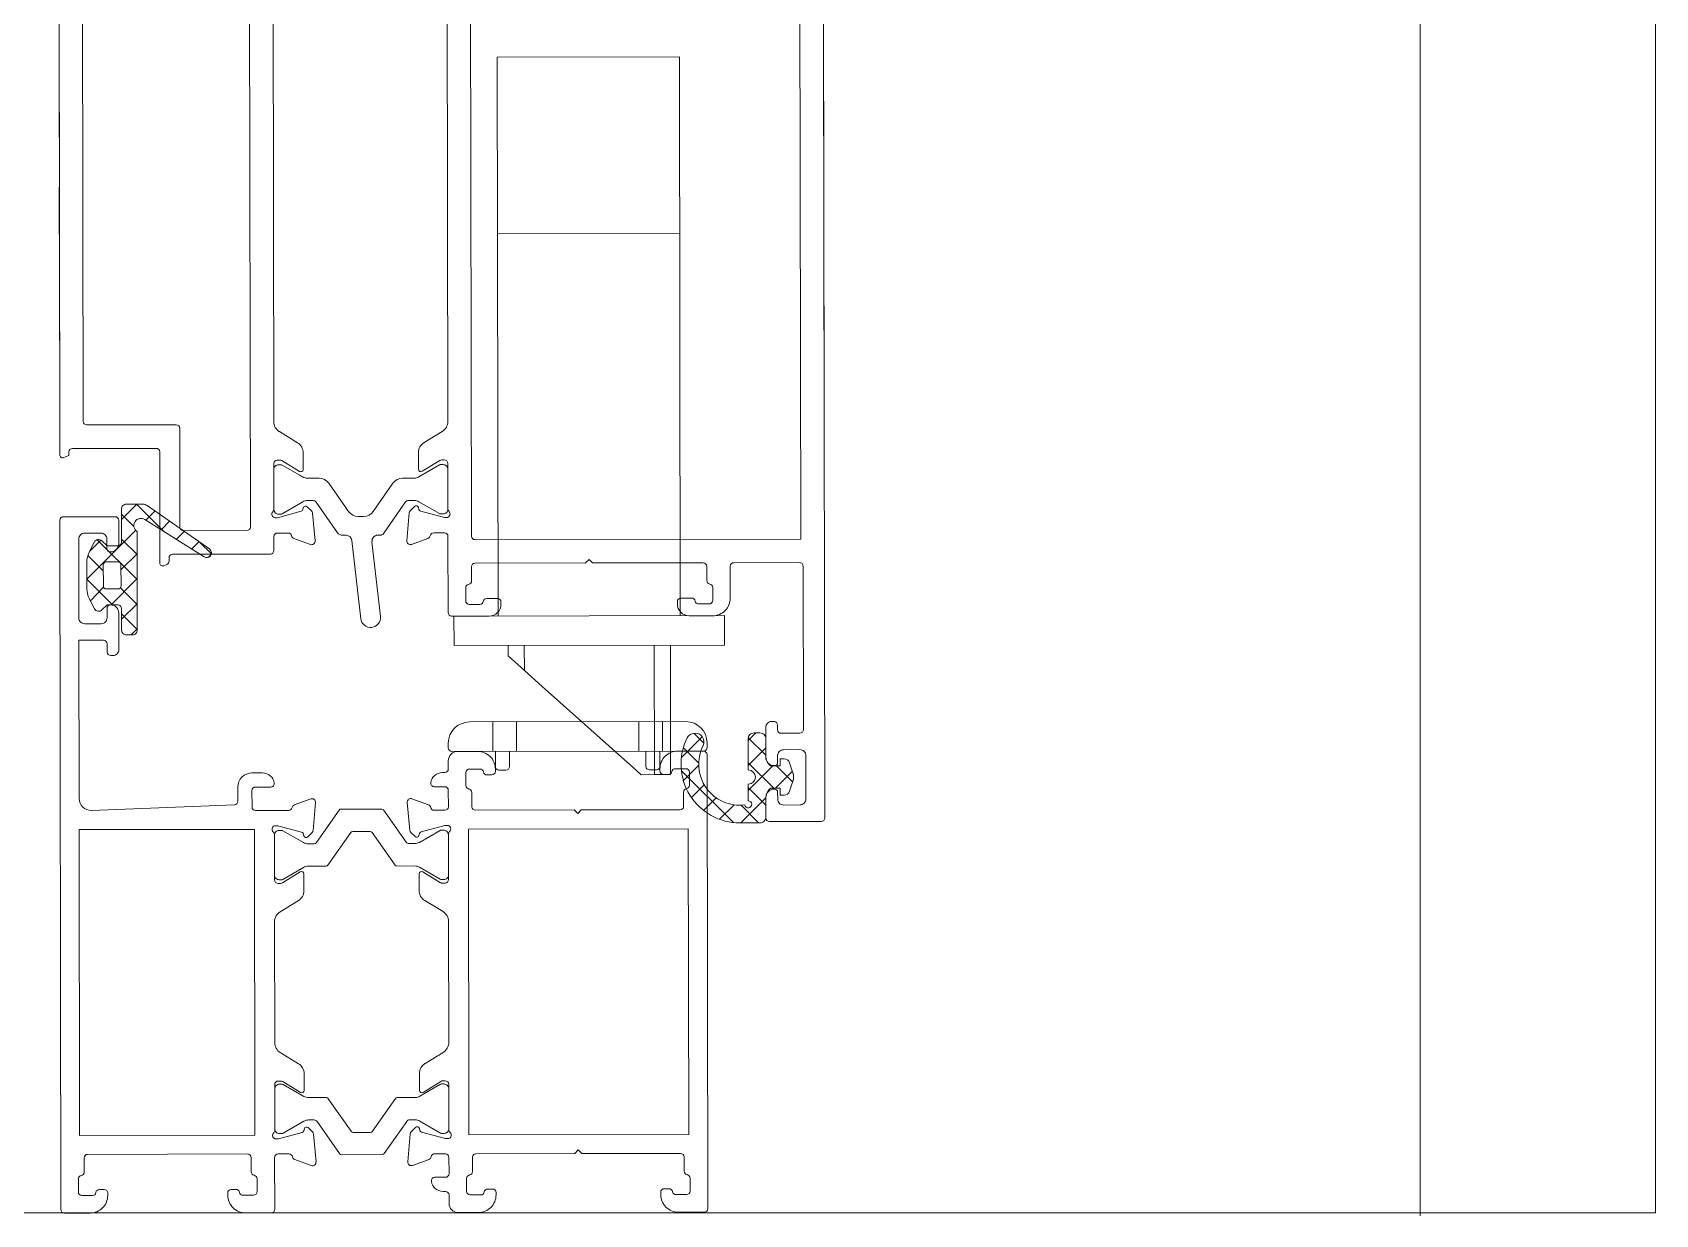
# Model space of a CAD drawing. Header units: centimetres. Extents: x 118932 to 154602, y -32682 to -23521.
# Drawn here: x 129460.52 to 129474.32, y -31029.29 to -31019.24 of the extents above; entities that cross this region are included whole.
import ezdxf

# ---------------------------------------------------------------- set-up
doc = ezdxf.new("R2010")
doc.units = ezdxf.units.CM
doc.header["$LTSCALE"] = 50
doc.header["$MEASUREMENT"] = 0
doc.layers.add('GEN_02_TF_Pencere', color=7, linetype='Continuous', lineweight=9, true_color=0x6093ac)
doc.layers.add('GEN_05_ML_Mermer', color=7, linetype='Continuous', lineweight=9, true_color=0x9d8692)

# ---------------------------------------------------------------- blocks, each defined once
blk = doc.blocks.new('LEVEL -1_B BLOK_GÖRÜNÜŞ')
at = {"layer": 'GEN_02_TF_Pencere', "elevation": 0}
blk.add_lwpolyline([(2696.509, 448.407), (2696.509, 561.236)], dxfattribs=at)
blk = doc.blocks.new('P22_')
at = {"layer": 'GEN_02_TF_Pencere', "ltscale": 0.5}
for p, q in [((66294.384, 6479.469), (66294.372, 6487.314)), ((66297.876, 6484.619), (66297.885, 6478.779)), ((66300.685, 6478.754), (66300.676, 6484.704)), ((66300.876, 6484.654), (66300.889, 6476.384)), ((66294.576, 6484.444), (66294.584, 6479.754)), ((66296.005, 6478.856), (66295.996, 6484.416)), ((66296.197, 6483.871), (66296.204, 6479.752)), ((66297.684, 6479.754), (66297.677, 6483.894)), ((66294.382, 6480.944), (66294.38, 6481.744)), ((66300.88, 6481.754), (66300.882, 6480.954)), ((66294.614, 6479.724), (66295.374, 6479.725)), ((66295.404, 6479.695), (66295.405, 6478.855)), ((66296.252, 6479.667), (66296.406, 6479.573)), ((66297.482, 6479.575), (66297.636, 6479.669)), ((66295.204, 6479.525), (66294.492, 6479.524)), ((66294.384, 6479.469), (66294.384, 6479.469)), ((66294.462, 6479.464), (66294.419, 6479.446)), ((66294.462, 6479.494), (66294.462, 6479.464)), ((66295.235, 6478.55), (66295.234, 6479.495)), ((66296.204, 6479.395), (66296.205, 6479.008)), ((66296.256, 6479.425), (66296.234, 6479.425)), ((66296.265, 6479.385), (66296.244, 6479.385)), ((66296.424, 6479.328), (66296.271, 6479.421)), ((66296.425, 6479.296), (66296.275, 6479.383)), ((66296.454, 6479.488), (66296.454, 6479.345)), ((66297.434, 6479.347), (66297.434, 6479.489)), ((66297.613, 6479.385), (66297.438, 6479.283)), ((66297.617, 6479.423), (66297.465, 6479.33)), ((66297.644, 6479.387), (66297.623, 6479.387)), ((66297.654, 6479.427), (66297.632, 6479.427)), ((66297.685, 6479.01), (66297.684, 6479.397)), ((66296.204, 6479.345), (66296.205, 6479.005)), ((66296.451, 6479.281), (66296.425, 6479.296)), ((66296.589, 6479.271), (66296.491, 6479.271)), ((66296.84, 6478.989), (66296.671, 6479.228)), ((66297.217, 6479.229), (66297.05, 6478.989)), ((66297.398, 6479.272), (66297.299, 6479.272)), ((66297.685, 6479.008), (66297.684, 6479.348)), ((66294.909, 6478.921), (66295.038, 6479.05)), ((66294.909, 6479.01), (66294.909, 6478.73)), ((66295.015, 6478.86), (66294.909, 6478.966)), ((66295.094, 6479.05), (66294.949, 6479.05)), ((66295.272, 6478.816), (66295.037, 6479.05)), ((66295.115, 6478.915), (66295.192, 6478.992)), ((66295.66, 6478.667), (66295.126, 6479.039)), ((66296.235, 6478.935), (66296.437, 6478.99)), ((66296.245, 6478.965), (66296.265, 6478.965)), ((66296.275, 6478.968), (66296.451, 6479.07)), ((66296.451, 6479.004), (66296.455, 6479.02)), ((66296.489, 6479.029), (66296.525, 6478.993)), ((66296.491, 6479.081), (66296.539, 6479.081)), ((66296.534, 6478.974), (66296.555, 6478.738)), ((66296.564, 6479.068), (66296.747, 6478.807)), ((66296.968, 6478.946), (66296.922, 6478.946)), ((66297.05, 6478.989), (66297.05, 6478.989)), ((66297.14, 6478.804), (66297.325, 6479.069)), ((66297.335, 6478.739), (66297.356, 6478.976)), ((66297.35, 6479.082), (66297.398, 6479.082)), ((66297.364, 6478.994), (66297.401, 6479.031)), ((66297.434, 6479.022), (66297.438, 6479.005)), ((66297.438, 6479.071), (66297.614, 6478.97)), ((66297.453, 6478.991), (66297.655, 6478.937)), ((66297.624, 6478.967), (66297.645, 6478.967)), ((66294.394, 6473.054), (66294.385, 6478.914)), ((66294.415, 6478.944), (66294.855, 6478.944)), ((66294.615, 6478.413), (66295.03, 6478.829)), ((66294.885, 6478.914), (66294.885, 6478.714)), ((66295.042, 6477.98), (66295.041, 6478.819)), ((66295.107, 6478.92), (66295.612, 6478.602)), ((66295.245, 6478.833), (66295.317, 6478.905)), ((66295.375, 6478.751), (66295.442, 6478.818)), ((66295.435, 6478.825), (66295.975, 6478.826)), ((66296.217, 6478.935), (66296.235, 6478.935)), ((66297.655, 6478.937), (66297.673, 6478.937)), ((66294.545, 6478.754), (66294.546, 6478.084)), ((66294.735, 6478.804), (66294.595, 6478.804)), ((66294.678, 6478.728), (66294.633, 6478.639)), ((66294.639, 6478.65), (66294.733, 6478.745)), ((66295.042, 6478.41), (66294.703, 6478.748)), ((66294.784, 6478.699), (66294.742, 6478.739)), ((66294.785, 6478.674), (66294.785, 6478.754)), ((66294.874, 6478.695), (66294.794, 6478.695)), ((66295.041, 6478.622), (66294.909, 6478.754)), ((66295.506, 6478.67), (66295.567, 6478.731)), ((66295.673, 6478.628), (66295.575, 6478.726)), ((66296.205, 6478.775), (66296.205, 6478.656)), ((66296.326, 6478.805), (66296.235, 6478.805)), ((66296.515, 6478.707), (66296.375, 6478.758)), ((66296.788, 6478.786), (66296.819, 6478.786)), ((66296.869, 6478.742), (66296.943, 6478.077)), ((66297.11, 6478.096), (66297.039, 6478.731)), ((66297.089, 6478.787), (66297.107, 6478.787)), ((66297.515, 6478.76), (66297.375, 6478.709)), ((66297.655, 6478.807), (66297.564, 6478.807)), ((66297.686, 6478.129), (66297.685, 6478.777)), ((66297.915, 6478.749), (66300.685, 6478.754)), ((66300.685, 6478.754), (66300.685, 6478.754)), ((66294.614, 6478.559), (66294.615, 6478.329)), ((66294.754, 6478.485), (66294.623, 6478.615)), ((66294.755, 6478.355), (66294.754, 6478.535)), ((66294.779, 6478.56), (66294.879, 6478.56)), ((66294.904, 6478.491), (66295.041, 6478.629)), ((66294.904, 6478.535), (66294.905, 6478.355)), ((66294.904, 6478.535), (66294.904, 6478.535)), ((66295.295, 6478.537), (66295.27, 6478.527)), ((66295.313, 6478.595), (66295.313, 6478.565)), ((66296.175, 6478.626), (66295.343, 6478.625)), ((66295.646, 6478.598), (66295.672, 6478.624)), ((66298.855, 6478.551), (66297.915, 6478.549)), ((66298.885, 6478.581), (66298.855, 6478.551)), ((66298.915, 6478.551), (66298.885, 6478.581)), ((66299.855, 6478.552), (66298.915, 6478.551)), ((66300.675, 6478.554), (66300.115, 6478.553)), ((66294.833, 6478.195), (66294.615, 6478.412)), ((66294.821, 6478.195), (66295.029, 6478.404)), ((66295.029, 6478.404), (66295.042, 6478.417)), ((66297.885, 6478.519), (66297.886, 6478.398)), ((66299.886, 6478.401), (66299.885, 6478.522)), ((66300.085, 6478.523), (66300.086, 6478.253)), ((66300.708, 6477.134), (66300.705, 6478.524)), ((66294.644, 6478.23), (66294.757, 6478.344)), ((66294.88, 6478.33), (66294.78, 6478.33)), ((66295.042, 6478.198), (66294.9, 6478.34)), ((66297.836, 6478.339), (66297.836, 6478.229)), ((66299.936, 6478.232), (66299.936, 6478.342)), ((66294.634, 6478.25), (66294.679, 6478.161)), ((66294.743, 6478.151), (66294.785, 6478.191)), ((66294.786, 6478.084), (66294.786, 6478.164)), ((66294.795, 6478.195), (66294.875, 6478.195)), ((66294.886, 6478.124), (66294.887, 6477.814)), ((66294.91, 6478.072), (66295.042, 6478.204)), ((66294.91, 6478.16), (66294.91, 6477.98)), ((66297.866, 6478.199), (66297.956, 6478.199)), ((66298.015, 6478.249), (66298.106, 6478.249)), ((66298.136, 6478.22), (66298.136, 6478.2)), ((66299.636, 6478.202), (66299.636, 6478.222)), ((66299.666, 6478.252), (66299.757, 6478.252)), ((66299.816, 6478.202), (66299.906, 6478.202)), ((66294.596, 6478.034), (66294.736, 6478.034)), ((66295.042, 6477.986), (66294.91, 6478.118)), ((66294.99, 6477.94), (66295.042, 6477.992)), ((66298.036, 6478.099), (66297.716, 6478.099)), ((66299.936, 6478.102), (66299.736, 6478.102)), ((66294.756, 6477.894), (66294.546, 6477.894)), ((66294.546, 6477.894), (66294.549, 6476.548)), ((66294.787, 6477.794), (66294.786, 6477.864)), ((66294.95, 6477.94), (66295.002, 6477.94)), ((66295.042, 6477.98), (66295.042, 6477.98)), ((66294.837, 6477.764), (66294.817, 6477.764)), ((66300.388, 6476.898), (66300.388, 6477.153)), ((66300.438, 6477.203), (66300.458, 6477.203)), ((66300.488, 6477.173), (66300.488, 6477.133)), ((66300.518, 6477.103), (66300.678, 6477.104)), ((66297.768, 6476.949), (66297.938, 6476.949)), ((66299.638, 6476.952), (66299.858, 6476.952)), ((66299.888, 6476.922), (66299.894, 6473.062)), ((66299.888, 6476.922), (66299.888, 6476.922)), ((66300.488, 6476.913), (66300.488, 6476.853)), ((66300.678, 6476.964), (66300.538, 6476.963)), ((66300.729, 6476.544), (66300.728, 6476.914)), ((66296.018, 6476.766), (66296.109, 6476.766)), ((66297.638, 6476.769), (66297.658, 6476.769)), ((66297.688, 6476.799), (66297.688, 6476.869)), ((66297.838, 6476.769), (66297.838, 6476.659)), ((66297.958, 6476.799), (66297.868, 6476.799)), ((66298.058, 6476.749), (66298.017, 6476.749)), ((66298.088, 6476.799), (66298.088, 6476.779)), ((66299.488, 6476.782), (66299.488, 6476.802)), ((66299.559, 6476.752), (66299.518, 6476.752)), ((66299.708, 6476.802), (66299.618, 6476.802)), ((66299.738, 6476.662), (66299.738, 6476.772)), ((66300.463, 6476.828), (66300.458, 6476.828)), ((66295.899, 6476.525), (66295.898, 6476.646)), ((66296.018, 6476.616), (66296.019, 6476.476)), ((66296.178, 6476.646), (66296.048, 6476.646)), ((66297.658, 6476.649), (66297.568, 6476.649)), ((66297.689, 6476.479), (66297.688, 6476.619)), ((66299.689, 6476.482), (66299.688, 6476.603)), ((66300.458, 6476.628), (66300.463, 6476.628)), ((66300.488, 6476.603), (66300.489, 6476.543)), ((66294.653, 6476.448), (66295.87, 6476.495)), ((66296.378, 6476.494), (66296.518, 6476.545)), ((66296.559, 6476.514), (66296.538, 6476.278)), ((66297.36, 6476.279), (66297.339, 6476.516)), ((66297.379, 6476.547), (66297.519, 6476.496)), ((66297.888, 6476.6), (66297.889, 6476.479)), ((66300.389, 6476.383), (66300.389, 6476.558)), ((66300.539, 6476.493), (66300.679, 6476.494)), ((66296.049, 6476.446), (66296.33, 6476.447)), ((66296.759, 6476.45), (66296.568, 6476.176)), ((66297.122, 6476.459), (66296.776, 6476.459)), ((66297.138, 6476.451), (66297.122, 6476.459)), ((66297.122, 6476.459), (66297.122, 6476.459)), ((66297.33, 6476.177), (66297.138, 6476.451)), ((66297.568, 6476.449), (66297.659, 6476.449)), ((66297.919, 6476.449), (66298.759, 6476.451)), ((66298.759, 6476.451), (66298.789, 6476.421)), ((66298.789, 6476.421), (66298.819, 6476.451)), ((66298.819, 6476.451), (66299.659, 6476.452)), ((66300.859, 6476.354), (66300.419, 6476.353)), ((66296.039, 6476.286), (66294.549, 6476.284)), ((66294.549, 6476.284), (66294.553, 6473.684)), ((66294.549, 6476.284), (66294.549, 6476.284)), ((66296.043, 6473.686), (66296.039, 6476.286)), ((66296.239, 6476.317), (66296.209, 6476.316)), ((66296.209, 6476.243), (66296.21, 6475.856)), ((66296.209, 6476.238), (66296.21, 6475.898)), ((66296.441, 6476.263), (66296.239, 6476.317)), ((66296.27, 6476.278), (66296.249, 6476.278)), ((66296.456, 6476.174), (66296.28, 6476.275)), ((66296.46, 6476.232), (66296.455, 6476.249)), ((66296.53, 6476.26), (66296.493, 6476.223)), ((66296.664, 6475.982), (66296.859, 6476.26)), ((66296.875, 6476.269), (66297.023, 6476.269)), ((66297.04, 6476.261), (66297.235, 6475.983)), ((66297.405, 6476.225), (66297.368, 6476.261)), ((66297.443, 6476.25), (66297.438, 6476.234)), ((66297.618, 6476.277), (66297.443, 6476.176)), ((66297.659, 6476.319), (66297.457, 6476.264)), ((66297.649, 6476.28), (66297.628, 6476.28)), ((66297.689, 6476.319), (66297.659, 6476.319)), ((66297.69, 6475.859), (66297.689, 6476.246)), ((66297.69, 6475.9), (66297.689, 6476.24)), ((66299.729, 6476.292), (66297.859, 6476.289)), ((66297.859, 6476.289), (66297.863, 6473.689)), ((66299.733, 6473.692), (66299.729, 6476.292)), ((66296.544, 6476.163), (66296.496, 6476.163)), ((66297.403, 6476.165), (66297.355, 6476.165)), ((66296.277, 6475.831), (66296.429, 6475.924)), ((66296.28, 6475.861), (66296.456, 6475.963)), ((66296.496, 6475.973), (66296.648, 6475.974)), ((66297.251, 6475.974), (66297.403, 6475.975)), ((66297.443, 6475.964), (66297.619, 6475.863)), ((66297.47, 6475.926), (66297.622, 6475.833)), ((66296.24, 6475.827), (66296.261, 6475.827)), ((66296.25, 6475.858), (66296.27, 6475.858)), ((66296.46, 6475.907), (66296.46, 6475.765)), ((66297.44, 6475.766), (66297.44, 6475.909)), ((66297.629, 6475.86), (66297.65, 6475.86)), ((66297.638, 6475.829), (66297.66, 6475.829)), ((66296.412, 6475.679), (66296.257, 6475.585)), ((66297.643, 6475.587), (66297.488, 6475.681)), ((66296.21, 6475.499), (66296.212, 6474.474)), ((66297.692, 6474.476), (66297.69, 6475.502)), ((66296.259, 6474.389), (66296.414, 6474.294)), ((66297.49, 6474.296), (66297.645, 6474.391)), ((66296.212, 6474.116), (66296.213, 6473.729)), ((66296.264, 6474.147), (66296.242, 6474.147)), ((66296.273, 6474.12), (66296.252, 6474.12)), ((66296.432, 6474.049), (66296.28, 6474.142)), ((66296.459, 6474.016), (66296.283, 6474.118)), ((66296.462, 6474.209), (66296.462, 6474.067)), ((66297.442, 6474.068), (66297.442, 6474.211)), ((66297.622, 6474.12), (66297.446, 6474.018)), ((66297.625, 6474.144), (66297.473, 6474.051)), ((66297.652, 6474.122), (66297.632, 6474.122)), ((66297.662, 6474.149), (66297.641, 6474.149)), ((66297.693, 6473.732), (66297.692, 6474.119)), ((66296.212, 6474.08), (66296.213, 6473.74)), ((66296.651, 6474.006), (66296.499, 6474.006)), ((66296.863, 6473.72), (66296.667, 6473.997)), ((66297.238, 6473.998), (66297.044, 6473.72)), ((66297.406, 6474.007), (66297.254, 6474.007)), ((66297.693, 6473.742), (66297.692, 6474.082)), ((66296.243, 6473.657), (66296.445, 6473.711)), ((66296.284, 6473.703), (66296.46, 6473.805)), ((66296.459, 6473.725), (66296.464, 6473.742)), ((66296.497, 6473.751), (66296.534, 6473.714)), ((66296.499, 6473.816), (66296.547, 6473.816)), ((66296.572, 6473.803), (66296.764, 6473.53)), ((66296.572, 6473.803), (66296.572, 6473.803)), ((66297.027, 6473.711), (66296.879, 6473.711)), ((66297.143, 6473.53), (66297.334, 6473.804)), ((66297.358, 6473.817), (66297.406, 6473.817)), ((66297.372, 6473.716), (66297.409, 6473.752)), ((66297.442, 6473.743), (66297.447, 6473.727)), ((66297.446, 6473.806), (66297.622, 6473.705)), ((66297.461, 6473.713), (66297.663, 6473.659)), ((66297.632, 6473.702), (66297.653, 6473.702)), ((66294.553, 6473.684), (66296.043, 6473.686)), ((66296.213, 6473.656), (66296.243, 6473.657)), ((66296.253, 6473.7), (66296.274, 6473.7)), ((66296.542, 6473.696), (66296.563, 6473.46)), ((66297.344, 6473.461), (66297.364, 6473.697)), ((66297.663, 6473.659), (66297.693, 6473.659)), ((66297.863, 6473.689), (66299.733, 6473.692)), ((66299.733, 6473.692), (66299.733, 6473.692)), ((66294.591, 6473.494), (66294.592, 6473.374)), ((66295.981, 6473.527), (66294.621, 6473.524)), ((66296.012, 6473.376), (66296.011, 6473.497)), ((66296.211, 6473.496), (66296.212, 6473.057)), ((66296.334, 6473.527), (66296.241, 6473.527)), ((66296.523, 6473.429), (66296.383, 6473.48)), ((66296.78, 6473.521), (66297.126, 6473.522)), ((66297.524, 6473.481), (66297.384, 6473.43)), ((66297.663, 6473.529), (66297.572, 6473.529)), ((66297.694, 6473.359), (66297.693, 6473.499)), ((66297.893, 6473.499), (66297.894, 6473.378)), ((66298.763, 6473.531), (66297.923, 6473.529)), ((66298.793, 6473.561), (66298.763, 6473.531)), ((66298.823, 6473.531), (66298.793, 6473.561)), ((66299.663, 6473.532), (66298.823, 6473.531)), ((66299.694, 6473.381), (66299.693, 6473.502)), ((66294.542, 6473.314), (66294.542, 6473.204)), ((66296.062, 6473.207), (66296.062, 6473.317)), ((66297.574, 6473.329), (66297.664, 6473.329)), ((66297.844, 6473.319), (66297.844, 6473.209)), ((66299.744, 6473.212), (66299.744, 6473.322)), ((66294.572, 6473.174), (66294.662, 6473.175)), ((66294.721, 6473.225), (66294.762, 6473.225)), ((66294.792, 6473.195), (66294.792, 6473.175)), ((66295.812, 6473.176), (66295.812, 6473.196)), ((66295.842, 6473.226), (66295.883, 6473.226)), ((66295.942, 6473.177), (66296.032, 6473.177)), ((66297.664, 6473.209), (66297.643, 6473.209)), ((66297.694, 6473.109), (66297.694, 6473.179)), ((66297.874, 6473.179), (66297.964, 6473.179)), ((66298.023, 6473.229), (66298.064, 6473.229)), ((66298.094, 6473.199), (66298.094, 6473.179)), ((66299.494, 6473.182), (66299.494, 6473.202)), ((66299.524, 6473.232), (66299.565, 6473.232)), ((66299.624, 6473.182), (66299.714, 6473.182)), ((66294.394, 6473.054), (66294.394, 6473.054)), ((66294.642, 6473.025), (66294.424, 6473.024)), ((66296.182, 6473.027), (66295.962, 6473.027)), ((66297.944, 6473.029), (66297.774, 6473.029)), ((66299.864, 6473.032), (66299.644, 6473.032))]:
    blk.add_line(p, q, dxfattribs=at)
at = {"layer": 'GEN_02_TF_Pencere', "extrusion": (0, 0, -1)}
for p, q in [((66294.378, 6482.995), (66294.384, 6479.692)), ((66300.878, 6483.005), (66300.884, 6479.702)), ((66298.104, 6482.849), (66299.654, 6482.852)), ((66298.104, 6482.849), (66298.111, 6478.099)), ((66299.654, 6482.852), (66299.661, 6478.102)), ((66299.656, 6481.352), (66298.106, 6481.349)), ((66300.036, 6478.103), (66297.736, 6478.099)), ((66297.736, 6478.099), (66297.737, 6477.849)), ((66300.036, 6478.103), (66300.037, 6477.853)), ((66300.037, 6477.853), (66297.737, 6477.849)), ((66298.197, 6477.76), (66298.197, 6477.85)), ((66298.335, 6477.637), (66298.334, 6477.85)), ((66299.44, 6476.752), (66299.439, 6477.852)), ((66299.578, 6476.752), (66299.577, 6477.852)), ((66298.197, 6477.76), (66298.335, 6477.637)), ((66298.487, 6477.501), (66298.335, 6477.637)), ((66298.487, 6477.501), (66299.288, 6476.787)), ((66299.328, 6476.751), (66299.288, 6476.787)), ((66299.328, 6476.751), (66299.288, 6476.787)), ((66299.328, 6476.751), (66299.44, 6476.752)), ((66299.44, 6476.752), (66299.578, 6476.752))]:
    blk.add_line(p, q, dxfattribs=at)
at = {"layer": 'GEN_02_TF_Pencere', "ltscale": 0.5, "extrusion": (0, 0, -1)}
for p, q in [((66297.868, 6477.199), (66299.708, 6477.202)), ((66298.068, 6477.199), (66298.068, 6476.949)), ((66298.268, 6477.2), (66298.268, 6476.95)), ((66299.308, 6477.201), (66299.308, 6476.951)), ((66299.508, 6477.202), (66299.508, 6476.952)), ((66297.688, 6476.979), (66297.688, 6477.019)), ((66299.67, 6476.896), (66299.848, 6477.074)), ((66299.861, 6477.018), (66299.775, 6477.104)), ((66299.888, 6477.022), (66299.888, 6476.982)), ((66300.238, 6477.041), (66300.303, 6477.106)), ((66300.239, 6476.791), (66300.238, 6477.056)), ((66300.389, 6476.916), (66300.239, 6477.065)), ((66300.288, 6477.106), (66300.338, 6477.106)), ((66300.388, 6477.056), (66300.389, 6476.906)), ((66299.858, 6476.952), (66297.718, 6476.949)), ((66298.088, 6476.949), (66298.088, 6476.819)), ((66298.208, 6476.95), (66298.208, 6476.82)), ((66299.368, 6476.951), (66299.368, 6476.821)), ((66299.488, 6476.952), (66299.488, 6476.822)), ((66299.818, 6476.85), (66299.687, 6476.98)), ((66300.239, 6476.829), (66300.388, 6476.979)), ((66300.509, 6476.826), (66300.509, 6476.886)), ((66300.509, 6476.886), (66300.542, 6476.886)), ((66298.118, 6476.789), (66298.178, 6476.79)), ((66299.398, 6476.792), (66299.458, 6476.792)), ((66300.112, 6476.344), (66299.671, 6476.784)), ((66299.688, 6476.701), (66299.818, 6476.831)), ((66300.457, 6476.636), (66300.239, 6476.853)), ((66300.239, 6476.616), (66300.448, 6476.826)), ((66300.429, 6476.826), (66300.509, 6476.826)), ((66300.471, 6476.636), (66300.614, 6476.78)), ((66300.616, 6476.689), (66300.478, 6476.826)), ((66300.59, 6476.852), (66300.621, 6476.759)), ((66300.623, 6476.751), (66300.623, 6476.711)), ((66299.756, 6476.557), (66299.865, 6476.666)), ((66300.239, 6476.529), (66300.239, 6476.671)), ((66300.389, 6476.491), (66300.239, 6476.641)), ((66300.509, 6476.636), (66300.429, 6476.636)), ((66300.509, 6476.576), (66300.509, 6476.636)), ((66300.621, 6476.704), (66300.59, 6476.611)), ((66299.859, 6476.448), (66299.966, 6476.555)), ((66299.995, 6476.372), (66300.118, 6476.495)), ((66300.176, 6476.341), (66300.389, 6476.554)), ((66300.327, 6476.341), (66300.177, 6476.491)), ((66300.389, 6476.556), (66300.389, 6476.391)), ((66300.517, 6476.576), (66300.509, 6476.584)), ((66300.543, 6476.576), (66300.509, 6476.576)), ((66300.339, 6476.341), (66300.168, 6476.341)), ((66300.168, 6476.341), (66300.168, 6476.341))]:
    blk.add_line(p, q, dxfattribs=at)
at = {"layer": 'GEN_02_TF_Pencere', "ltscale": 0.5}
for centre, radius, start, end in [((66294.614, 6479.754), 0.03, 180.0902, 270.0903), ((66295.374, 6479.695), 0.03, 0.0902, 90.0903), ((66296.304, 6479.752), 0.1, 180.0903, 238.6887), ((66297.584, 6479.754), 0.1, 301.4918, 0.0902), ((66294.492, 6479.494), 0.03, 90.0902, 180.0903), ((66295.204, 6479.495), 0.03, 0.0902, 90.0903), ((66296.354, 6479.487), 0.1, 0.0919, 58.6903), ((66297.534, 6479.489), 0.1, 121.4902, 180.0886), ((66294.409, 6479.469), 0.025, 180.0903, 292.7102), ((66296.234, 6479.395), 0.03, 90.0902, 180.0903), ((66296.244, 6479.345), 0.04, 90.0902, 180.0903), ((66296.256, 6479.395), 0.03, 58.6823, 90.0798), ((66296.265, 6479.365), 0.02, 60.0903, 90.0902), ((66297.623, 6479.367), 0.02, 90.0904, 120.0902), ((66297.633, 6479.397), 0.03, 90.1008, 121.4983), ((66297.644, 6479.347), 0.04, 0.0902, 90.0903), ((66297.654, 6479.397), 0.03, 0.0902, 90.0903), ((66296.434, 6479.345), 0.02, 238.6929, 0.0903), ((66296.491, 6479.351), 0.08, 240.0903, 270.0902), ((66296.59, 6479.171), 0.1, 35.0903, 90.0902), ((66297.299, 6479.172), 0.1, 90.0903, 145.0902), ((66297.398, 6479.352), 0.08, 270.0904, 300.0902), ((66297.454, 6479.347), 0.02, 180.0902, 301.4876), ((66294.949, 6479.01), 0.04, 90.0902, 180.0903), ((66295.094, 6479), 0.05, 50.0554, 90.0903), ((66296.217, 6478.965), 0.03, 134.3104, 270.0902), ((66296.175, 6479.008), 0.03, 314.3106, 0.09), ((66296.245, 6479.005), 0.04, 180.0902, 270.0903), ((66296.265, 6478.985), 0.02, 270.0904, 300.0902), ((66296.432, 6479.009), 0.02, 285.0757, 345.091), ((66296.491, 6479.001), 0.08, 90.0904, 120.0902), ((66296.475, 6479.015), 0.02, 45.0902, 165.1049), ((66296.504, 6478.972), 0.03, 5.0962, 45.0971), ((66296.539, 6479.051), 0.03, 35.0903, 90.0902), ((66296.921, 6479.046), 0.1, 215.0903, 270.0902), ((66296.968, 6479.046), 0.1, 270.0903, 325.0902), ((66297.35, 6479.052), 0.03, 90.0904, 145.0903), ((66297.385, 6478.973), 0.03, 135.0835, 175.0844), ((66297.398, 6479.002), 0.08, 60.0903, 90.0902), ((66297.415, 6479.017), 0.02, 15.0756, 135.0903), ((66297.458, 6479.01), 0.02, 195.0895, 255.1048), ((66297.624, 6478.987), 0.02, 240.0903, 270.0902), ((66297.645, 6479.007), 0.04, 270.0902, 0.0903), ((66297.673, 6478.967), 0.03, 270.0903, 45.8702), ((66297.715, 6479.01), 0.03, 180.0905, 225.8699), ((66294.415, 6478.914), 0.03, 90.0902, 180.0903), ((66294.855, 6478.914), 0.03, 0.0902, 90.0903), ((66295.074, 6478.869), 0.06, 57.086, 236.2358), ((66295.435, 6478.855), 0.03, 180.0902, 270.0903), ((66295.975, 6478.856), 0.03, 270.0902, 0.0903), ((66294.595, 6478.754), 0.05, 90.0902, 180.0903), ((66294.714, 6478.71), 0.04, 46.4772, 153.0465), ((66294.735, 6478.754), 0.05, 0.0902, 90.0903), ((66294.794, 6478.71), 0.015, 227.9211, 270.0903), ((66294.815, 6478.674), 0.03, 180.0902, 270.0903), ((66294.815, 6478.714), 0.07, 270.0902, 0.0903), ((66294.874, 6478.73), 0.035, 270.0902, 0.0903), ((66296.235, 6478.775), 0.03, 90.0902, 180.0903), ((66296.326, 6478.775), 0.03, 10.6113, 90.0902), ((66296.385, 6478.786), 0.03, 190.5869, 250.1003), ((66296.525, 6478.736), 0.03, 250.0852, 5.0821), ((66296.788, 6478.836), 0.05, 215.0903, 270.0902), ((66296.819, 6478.736), 0.05, 6.3635, 90.0903), ((66297.089, 6478.737), 0.05, 90.0903, 186.3739), ((66297.107, 6478.827), 0.04, 270.0902, 325.0901), ((66297.365, 6478.737), 0.03, 175.0985, 290.0953), ((66297.505, 6478.788), 0.03, 290.0802, 349.5936), ((66297.564, 6478.777), 0.03, 90.0904, 169.5692), ((66297.655, 6478.777), 0.03, 0.0902, 90.0903), ((66297.915, 6478.779), 0.03, 180.0902, 270.0903), ((66294.789, 6478.56), 0.175, 153.0466, 180.0903), ((66294.779, 6478.535), 0.025, 90.0902, 180.0903), ((66294.879, 6478.535), 0.025, 0.0902, 90.0903), ((66295.26, 6478.55), 0.025, 180.0903, 292.7102), ((66295.283, 6478.565), 0.03, 292.7101, 0.0903), ((66295.343, 6478.595), 0.03, 90.0902, 180.0903), ((66295.634, 6478.636), 0.04, 237.086, 50.0555), ((66296.175, 6478.656), 0.03, 270.0902, 0.0903), ((66297.915, 6478.519), 0.03, 90.0902, 180.0903), ((66299.855, 6478.522), 0.03, 0.0902, 90.0903), ((66300.115, 6478.523), 0.03, 90.0902, 180.0903), ((66300.675, 6478.524), 0.03, 0.0902, 90.0903), ((66297.856, 6478.398), 0.03, 279.6844, 0.0902), ((66299.916, 6478.401), 0.03, 180.0903, 260.4962), ((66294.79, 6478.33), 0.175, 180.0903, 207.1339), ((66294.78, 6478.355), 0.025, 180.0902, 270.0903), ((66294.88, 6478.355), 0.025, 270.0902, 0.0903), ((66297.866, 6478.339), 0.03, 99.6844, 180.0902), ((66299.906, 6478.342), 0.03, 0.0903, 80.4962), ((66294.715, 6478.18), 0.04, 207.134, 313.7033), ((66294.795, 6478.18), 0.015, 90.0902, 132.2595), ((66294.816, 6478.164), 0.03, 90.0902, 180.0903), ((66294.816, 6478.124), 0.07, 0.0902, 90.0903), ((66294.875, 6478.16), 0.035, 0.0902, 90.0903), ((66297.716, 6478.129), 0.03, 180.0902, 270.0903), ((66297.866, 6478.229), 0.03, 180.0902, 270.0903), ((66297.956, 6478.229), 0.03, 270.0903, 350.4962), ((66298.015, 6478.219), 0.03, 90.0788, 170.4962), ((66298.036, 6478.199), 0.1, 270.0886, 0.0903), ((66298.106, 6478.219), 0.03, 0.0902, 90.0903), ((66299.666, 6478.222), 0.03, 90.0902, 180.0903), ((66299.736, 6478.202), 0.1, 180.0902, 270.0903), ((66299.757, 6478.222), 0.03, 9.6843, 90.1017), ((66299.816, 6478.232), 0.03, 189.6844, 270.0902), ((66299.906, 6478.232), 0.03, 270.0902, 0.0903), ((66299.936, 6478.252), 0.15, 270.0902, 0.0903), ((66294.596, 6478.084), 0.05, 180.0902, 270.0903), ((66294.736, 6478.084), 0.05, 270.0902, 0.0903), ((66297.027, 6478.087), 0.0842, 186.6368, 6.0903), ((66294.756, 6477.864), 0.03, 0.0902, 90.0903), ((66294.95, 6477.98), 0.04, 180.0902, 270.0903), ((66295.002, 6477.98), 0.04, 270.0902, 0.0903), ((66294.817, 6477.794), 0.03, 180.0902, 270.0903), ((66294.837, 6477.814), 0.05, 270.0902, 0.0903), ((66300.438, 6477.153), 0.05, 90.0902, 180.0903), ((66300.458, 6477.173), 0.03, 0.0902, 90.0903), ((66300.518, 6477.133), 0.03, 180.0902, 270.0903), ((66300.678, 6477.134), 0.03, 270.0902, 0.0903), ((66297.768, 6476.869), 0.08, 90.0902, 180.0903), ((66297.938, 6476.799), 0.15, 0.0902, 90.0903), ((66299.638, 6476.802), 0.15, 90.0902, 180.0903), ((66299.858, 6476.922), 0.03, 0.0902, 90.0903), ((66300.458, 6476.898), 0.07, 180.0902, 270.0903), ((66300.538, 6476.913), 0.05, 90.0902, 180.0903), ((66300.678, 6476.914), 0.05, 0.0902, 90.0903), ((66296.018, 6476.646), 0.12, 90.0902, 180.0903), ((66296.109, 6476.666), 0.1, 8.3034, 90.0903), ((66297.638, 6476.669), 0.1, 90.0902, 171.8771), ((66297.658, 6476.799), 0.03, 270.0902, 0.0903), ((66297.868, 6476.769), 0.03, 90.0902, 180.0903), ((66297.958, 6476.769), 0.03, 9.6844, 90.0902), ((66298.017, 6476.779), 0.03, 189.6843, 270.1017), ((66298.058, 6476.779), 0.03, 270.0902, 0.0903), ((66299.518, 6476.782), 0.03, 180.0902, 270.0903), ((66299.559, 6476.782), 0.03, 270.0788, 350.4962), ((66299.618, 6476.772), 0.03, 90.0903, 170.4962), ((66299.708, 6476.772), 0.03, 0.0902, 90.0903), ((66300.463, 6476.853), 0.025, 270.0902, 0.0903), ((66296.048, 6476.616), 0.03, 90.0902, 180.0903), ((66296.178, 6476.676), 0.03, 270.0903, 8.3034), ((66297.568, 6476.679), 0.03, 171.8771, 270.0902), ((66297.658, 6476.619), 0.03, 0.0902, 90.0903), ((66297.868, 6476.659), 0.03, 180.0903, 260.4962), ((66297.858, 6476.6), 0.03, 0.0903, 80.4962), ((66299.718, 6476.603), 0.03, 99.6844, 180.0902), ((66299.708, 6476.662), 0.03, 279.6844, 0.0902), ((66300.459, 6476.558), 0.07, 90.0902, 180.0903), ((66300.463, 6476.603), 0.025, 0.0902, 90.0903), ((66294.649, 6476.548), 0.1, 180.0903, 272.2761), ((66295.869, 6476.525), 0.03, 272.2761, 0.0902), ((66296.049, 6476.476), 0.03, 180.0902, 270.0903), ((66296.33, 6476.477), 0.03, 270.0902, 349.5692), ((66296.389, 6476.466), 0.03, 110.0902, 169.5692), ((66296.529, 6476.517), 0.03, 355.0902, 110.0902), ((66297.369, 6476.518), 0.03, 70.0903, 185.0904), ((66297.509, 6476.468), 0.03, 10.6113, 70.0903), ((66297.568, 6476.479), 0.03, 190.6113, 270.0903), ((66297.659, 6476.479), 0.03, 270.0902, 0.0903), ((66297.919, 6476.479), 0.03, 180.0902, 270.0903), ((66299.659, 6476.482), 0.03, 270.0902, 0.0903), ((66300.539, 6476.543), 0.05, 180.0902, 270.0903), ((66300.679, 6476.544), 0.05, 270.0902, 0.0903), ((66296.776, 6476.439), 0.02, 90.0904, 145.0903), ((66300.419, 6476.383), 0.03, 180.0902, 270.0903), ((66300.859, 6476.384), 0.03, 270.0902, 0.0903), ((66296.219, 6476.288), 0.03, 109.5614, 228.28), ((66296.179, 6476.243), 0.03, 0.0903, 48.28), ((66296.249, 6476.238), 0.04, 90.0902, 180.0903), ((66296.27, 6476.258), 0.02, 60.0903, 90.0902), ((66296.436, 6476.243), 0.02, 15.0901, 75.09), ((66296.479, 6476.237), 0.02, 195.0903, 315.0903), ((66296.508, 6476.281), 0.03, 315.0901, 355.0901), ((66296.875, 6476.249), 0.02, 90.0904, 145.0903), ((66297.023, 6476.249), 0.02, 35.0902, 90.0901), ((66297.39, 6476.282), 0.03, 185.0905, 225.0905), ((66297.419, 6476.239), 0.02, 225.0902, 345.0902), ((66297.462, 6476.245), 0.02, 105.0905, 165.0904), ((66297.628, 6476.26), 0.02, 90.0904, 120.0902), ((66297.649, 6476.24), 0.04, 0.0902, 90.0903), ((66297.679, 6476.291), 0.03, 311.9005, 70.6191), ((66297.719, 6476.246), 0.03, 131.9005, 180.0902), ((66296.496, 6476.243), 0.08, 240.0903, 270.0902), ((66296.544, 6476.193), 0.03, 270.0903, 325.0902), ((66297.355, 6476.195), 0.03, 215.0904, 270.0903), ((66297.402, 6476.245), 0.08, 270.0904, 300.0902), ((66296.44, 6475.907), 0.02, 0.0903, 121.4903), ((66296.496, 6475.893), 0.08, 90.0904, 120.0902), ((66296.648, 6475.994), 0.02, 270.0904, 325.0903), ((66297.251, 6475.994), 0.02, 215.0902, 270.0901), ((66297.403, 6475.895), 0.08, 60.0903, 90.0902), ((66297.46, 6475.909), 0.02, 58.6902, 180.0902), ((66296.25, 6475.898), 0.04, 180.0902, 270.0903), ((66296.24, 6475.857), 0.03, 180.0902, 270.0903), ((66296.261, 6475.857), 0.03, 270.0903, 301.4903), ((66296.27, 6475.878), 0.02, 270.0904, 300.0902), ((66297.629, 6475.88), 0.02, 240.0903, 270.0902), ((66297.638, 6475.859), 0.03, 238.6902, 270.0902), ((66297.65, 6475.9), 0.04, 270.0902, 0.0903), ((66297.66, 6475.859), 0.03, 270.0902, 0.0903), ((66296.36, 6475.764), 0.1, 301.4902, 0.0903), ((66297.54, 6475.766), 0.1, 180.0902, 238.6903), ((66296.31, 6475.5), 0.1, 121.8505, 180.0903), ((66297.59, 6475.502), 0.1, 0.0902, 58.33), ((66296.312, 6474.474), 0.1, 180.0902, 238.33), ((66297.592, 6474.476), 0.1, 301.8505, 0.0903), ((66296.362, 6474.209), 0.1, 0.0902, 58.6903), ((66297.542, 6474.211), 0.1, 121.4902, 180.0903), ((66296.242, 6474.117), 0.03, 90.0902, 180.0903), ((66296.252, 6474.08), 0.04, 90.0902, 180.0903), ((66296.264, 6474.117), 0.03, 58.6902, 90.0902), ((66296.273, 6474.1), 0.02, 60.0903, 90.0902), ((66297.632, 6474.102), 0.02, 90.0904, 120.0902), ((66297.641, 6474.119), 0.03, 90.0903, 121.4903), ((66297.652, 6474.082), 0.04, 0.0902, 90.0903), ((66297.662, 6474.119), 0.03, 0.0902, 90.0903), ((66296.442, 6474.067), 0.02, 238.6902, 0.0902), ((66296.499, 6474.086), 0.08, 240.0903, 270.0902), ((66296.651, 6473.986), 0.02, 35.0904, 90.0903), ((66297.254, 6473.987), 0.02, 90.0902, 145.0901), ((66297.406, 6474.087), 0.08, 270.0904, 300.0902), ((66297.462, 6474.068), 0.02, 180.0903, 301.4903), ((66296.223, 6473.685), 0.03, 131.9005, 250.6191), ((66296.183, 6473.729), 0.03, 311.9005, 0.0902), ((66296.253, 6473.74), 0.04, 180.0902, 270.0903), ((66296.274, 6473.72), 0.02, 270.0904, 300.0902), ((66296.44, 6473.73), 0.02, 285.0905, 345.0904), ((66296.5, 6473.736), 0.08, 90.0902, 120.0901), ((66296.483, 6473.737), 0.02, 45.0902, 165.0902), ((66296.512, 6473.693), 0.03, 5.0905, 45.0905), ((66296.547, 6473.786), 0.03, 35.0904, 90.0903), ((66296.879, 6473.731), 0.02, 215.0902, 270.0901), ((66297.027, 6473.731), 0.02, 270.0904, 325.0903), ((66297.359, 6473.787), 0.03, 90.0903, 145.0902), ((66297.394, 6473.695), 0.03, 135.0901, 175.0901), ((66297.406, 6473.737), 0.08, 60.0904, 90.0903), ((66297.423, 6473.738), 0.02, 15.0903, 135.0903), ((66297.466, 6473.732), 0.02, 195.0901, 255.09), ((66297.632, 6473.722), 0.02, 240.0903, 270.0902), ((66297.653, 6473.742), 0.04, 270.0902, 0.0903), ((66297.723, 6473.732), 0.03, 180.0903, 228.28), ((66297.683, 6473.687), 0.03, 289.5614, 48.28), ((66294.621, 6473.494), 0.03, 90.0902, 180.0903), ((66295.981, 6473.497), 0.03, 0.0902, 90.0903), ((66296.241, 6473.497), 0.03, 90.0902, 180.0903), ((66296.334, 6473.497), 0.03, 10.6113, 90.0903), ((66296.393, 6473.508), 0.03, 190.6113, 250.0903), ((66296.533, 6473.457), 0.03, 250.0903, 5.0904), ((66296.78, 6473.541), 0.02, 215.0902, 270.0901), ((66297.126, 6473.542), 0.02, 270.0904, 325.0903), ((66297.373, 6473.458), 0.03, 175.0902, 290.0902), ((66297.513, 6473.509), 0.03, 290.0902, 349.5692), ((66297.572, 6473.499), 0.03, 90.0902, 169.5692), ((66297.663, 6473.499), 0.03, 0.0902, 90.0903), ((66297.923, 6473.499), 0.03, 90.0902, 180.0903), ((66299.663, 6473.502), 0.03, 0.0902, 90.0903), ((66294.571, 6473.315), 0.0295, 98.7772, 180.9959), ((66294.562, 6473.374), 0.03, 279.6844, 0.0902), ((66296.042, 6473.376), 0.03, 180.0902, 260.496), ((66296.032, 6473.317), 0.0296, 359.3504, 81.2378), ((66297.574, 6473.299), 0.03, 90.0903, 188.3034), ((66297.643, 6473.309), 0.1, 188.3034, 270.0903), ((66297.664, 6473.359), 0.03, 270.0902, 0.0903), ((66297.874, 6473.319), 0.03, 99.6844, 180.0902), ((66297.864, 6473.378), 0.03, 279.6844, 0.0902), ((66299.724, 6473.381), 0.03, 180.0903, 260.4962), ((66299.714, 6473.322), 0.03, 0.0903, 80.4962), ((66294.572, 6473.204), 0.03, 180.0902, 270.0903), ((66294.642, 6473.175), 0.15, 270.0902, 0.0903), ((66294.663, 6473.203), 0.0286, 267.6198, 352.9682), ((66294.721, 6473.195), 0.03, 90.0903, 170.4962), ((66294.762, 6473.195), 0.03, 0.0902, 90.0903), ((66295.842, 6473.196), 0.03, 90.0902, 180.0903), ((66295.962, 6473.177), 0.15, 180.0902, 270.0903), ((66295.883, 6473.196), 0.03, 9.6844, 90.0902), ((66295.941, 6473.206), 0.0294, 188.6846, 271.1076), ((66296.032, 6473.207), 0.03, 270.0902, 0.0903), ((66297.664, 6473.179), 0.03, 0.0902, 90.0903), ((66297.874, 6473.209), 0.03, 180.0902, 270.0903), ((66297.944, 6473.179), 0.15, 270.0902, 0.0903), ((66297.964, 6473.209), 0.03, 270.0903, 350.4962), ((66298.023, 6473.199), 0.03, 90.0788, 170.4962), ((66298.064, 6473.199), 0.03, 0.0902, 90.0903), ((66299.524, 6473.202), 0.03, 90.0902, 180.0903), ((66299.644, 6473.182), 0.15, 180.0902, 270.0903), ((66299.565, 6473.202), 0.03, 9.6843, 90.1017), ((66299.624, 6473.212), 0.03, 189.6844, 270.0902), ((66299.714, 6473.212), 0.03, 270.0902, 0.0903), ((66294.424, 6473.054), 0.03, 180.0902, 270.0903), ((66296.182, 6473.057), 0.03, 270.0902, 0.0903), ((66297.774, 6473.109), 0.08, 180.0886, 270.0902), ((66299.864, 6473.062), 0.03, 270.0902, 0.0903)]:
    blk.add_arc(centre, radius, start, end, dxfattribs=at)
at = {"layer": 'GEN_02_TF_Pencere', "ltscale": 0.5, "extrusion": (0, 0, -1)}
for centre, radius, start, end in [((-66297.868, 6477.019), 0.18, 359.9097, 89.9097), ((-66299.708, 6477.022), 0.18, 89.9097, 179.9097), ((-66300.167, 6476.841), 0.5, 269.9097, 26.4), ((-66299.787, 6477.03), 0.075, 26.4, 89.9098), ((-66299.787, 6477.03), 0.075, 89.9097, 206.4), ((-66300.288, 6477.056), 0.05, 359.9097, 89.9098), ((-66300.338, 6477.056), 0.05, 89.9097, 179.9098), ((-66297.718, 6476.979), 0.03, 269.9097, 359.9097), ((-66300.167, 6476.841), 0.35, 263.0765, 26.4), ((-66299.858, 6476.982), 0.03, 179.9097, 269.9097), ((-66300.489, 6476.906), 0.1, 306.7796, 359.9097), ((-66300.543, 6476.836), 0.05, 89.9097, 161.6199), ((-66298.118, 6476.819), 0.03, 269.9097, 359.9097), ((-66298.178, 6476.82), 0.03, 179.9097, 269.9097), ((-66299.398, 6476.822), 0.03, 269.9097, 359.9097), ((-66299.458, 6476.822), 0.03, 179.9097, 269.9097), ((-66300.239, 6476.731), 0.06, 89.9097, 269.9097), ((-66300.525, 6476.731), 0.1, 163.9643, 168.3727), ((-66300.489, 6476.556), 0.1, 359.9097, 53.0398), ((-66300.543, 6476.626), 0.05, 198.1996, 269.9098), ((-66300.525, 6476.731), 0.1, 191.4467, 195.8552), ((-66300.239, 6476.499), 0.03, 89.9097, 350.6201), ((-66300.339, 6476.391), 0.05, 179.9097, 269.9098)]:
    blk.add_arc(centre, radius, start, end, dxfattribs=at)
at = {"layer": 'GEN_05_ML_Mermer'}
blk.add_lwpolyline([(66285.953, 6586.027), (66285.953, 6473.027), (66307.953, 6473.027), (66307.953, 6586.027)], close=True, dxfattribs=at)
blk = doc.blocks.new('DOGRAMA LEVEL -1 B BLOK')
blk.add_blockref('P22_', (-65506.005, -6634.335, 0))

msp = doc.modelspace()

# ---------------------------------------------------------------- block references
for name, p in [('LEVEL -1_B BLOK_GÖRÜNÜŞ', (126775.812, -31477.708)), ('DOGRAMA LEVEL -1 B BLOK', (128672.373, -30867.967))]:
    msp.add_blockref(name, p)

doc.saveas('drawing.dxf')
